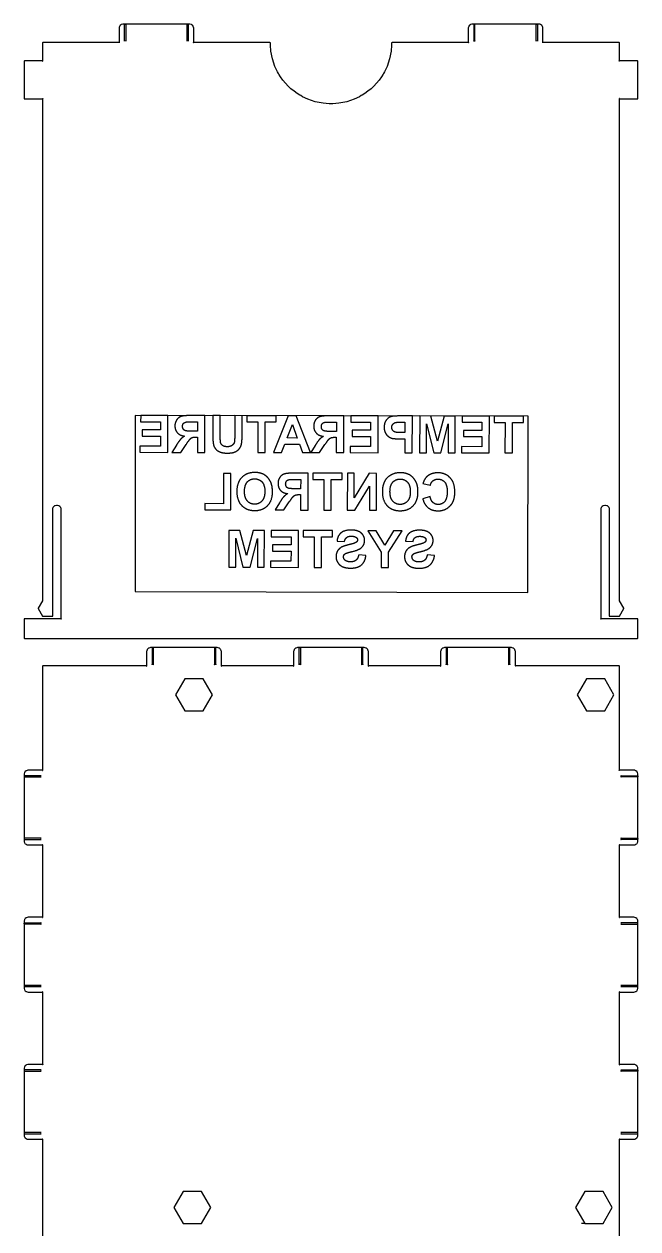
# Model space of a CAD drawing. Header units: millimetres. Extents: x 10 to 212, y 10 to 409.
# Drawn here: x 10 to 110.2, y 212.8 to 409.3 of the extents above; entities that cross this region are included whole.
import ezdxf

# ---------------------------------------------------------------- set-up
doc = ezdxf.new("R2010")
doc.units = ezdxf.units.MM
doc.layers.get('0').update_dxf_attribs({"linetype": 'CONTINUOUS'})

msp = doc.modelspace()

# ---------------------------------------------------------------- linework, layer by layer
for p, q in [((29.04, 345.45), (29.03, 344.43)), ((29.03, 344.43), (32.27, 344.43)), ((33.48, 345.44), (29.04, 345.45)), ((32.27, 344.43), (32.27, 343.1)), ((33.47, 339.44), (33.48, 345.44)), ((39.53, 345.43), (36.98, 345.44)), ((37.37, 344.42), (38.32, 344.42)), ((38.32, 344.42), (38.32, 342.9)), ((39.52, 339.43), (39.53, 345.43)), ((42.03, 345.43), (40.81, 345.43)), ((40.81, 345.43), (40.81, 342.28)), ((42.02, 342.11), (42.03, 345.43)), ((44.39, 345.43), (44.38, 342.18)), ((45.6, 345.42), (44.39, 345.43)), ((45.59, 342.22), (45.6, 345.42)), ((51.14, 345.41), (46.37, 345.42)), ((46.37, 345.42), (46.37, 344.41)), ((46.37, 344.41), (48.15, 344.4)), ((48.15, 344.4), (48.14, 339.42)), ((49.35, 339.42), (49.36, 344.4)), ((49.36, 344.4), (51.14, 344.4)), ((53.13, 345.41), (50.72, 339.42)), ((51.14, 344.4), (51.14, 345.41)), ((52.96, 341.79), (53.79, 344.01)), ((54.41, 345.41), (53.13, 345.41)), ((53.79, 344.01), (54.59, 341.78)), ((56.74, 339.41), (54.41, 345.41)), ((62.19, 345.4), (59.64, 345.4)), ((60.03, 344.39), (60.98, 344.38)), ((60.98, 344.38), (60.98, 342.86)), ((62.18, 339.4), (62.19, 345.4)), ((67.79, 345.39), (63.34, 345.4)), ((63.34, 345.4), (63.34, 344.38)), ((63.34, 344.38), (66.57, 344.37)), ((66.57, 344.37), (66.57, 343.04)), ((67.78, 339.39), (67.79, 345.39)), ((73.38, 345.38), (71.43, 345.38)), ((71.58, 344.37), (72.16, 344.37)), ((72.16, 344.37), (72.16, 342.66)), ((73.37, 339.38), (73.38, 345.38)), ((74.58, 345.38), (74.57, 339.38)), ((76.4, 345.37), (74.58, 345.38)), ((75.7, 339.38), (75.7, 344.1)), ((75.7, 344.1), (76.89, 339.37)), ((77.47, 341.28), (76.4, 345.37)), ((78.56, 345.37), (77.47, 341.28)), ((78.05, 339.37), (79.25, 344.09)), ((80.38, 345.37), (78.56, 345.37)), ((79.25, 344.09), (79.24, 339.37)), ((80.37, 339.37), (80.38, 345.37)), ((85.95, 345.36), (81.5, 345.37)), ((81.5, 345.37), (81.5, 344.35)), ((81.5, 344.35), (84.74, 344.35)), ((84.74, 344.35), (84.73, 343.02)), ((85.94, 339.36), (85.95, 345.36)), ((91.5, 345.35), (86.73, 345.36)), ((86.73, 345.36), (86.73, 344.34)), ((86.73, 344.34), (88.51, 344.34)), ((88.51, 344.34), (88.5, 339.36)), ((89.71, 339.35), (89.72, 344.34)), ((89.72, 344.34), (91.5, 344.34)), ((91.5, 344.34), (91.5, 345.35)), ((32.27, 343.1), (29.26, 343.1)), ((29.26, 343.1), (29.26, 342.09)), ((29.26, 342.09), (32.27, 342.09)), ((32.27, 342.09), (32.26, 340.46)), ((38.32, 342.9), (37.42, 342.9)), ((60.98, 342.86), (60.08, 342.86)), ((66.57, 343.04), (63.56, 343.05)), ((63.56, 343.05), (63.56, 342.04)), ((63.56, 342.04), (66.57, 342.03)), ((66.57, 342.03), (66.57, 340.4)), ((72.16, 342.66), (71.5, 342.66)), ((84.73, 343.02), (81.72, 343.02)), ((81.72, 343.02), (81.72, 342.01)), ((81.72, 342.01), (84.73, 342.01)), ((84.73, 342.01), (84.73, 340.37)), ((32.26, 340.46), (28.91, 340.46)), ((28.91, 340.46), (28.91, 339.45)), ((34.86, 340.61), (34.13, 339.44)), ((35.58, 339.44), (36.46, 340.74)), ((38.07, 341.94), (38.32, 341.94)), ((38.32, 341.94), (38.31, 339.43)), ((52.04, 339.41), (52.57, 340.78)), ((52.57, 340.78), (54.96, 340.77)), ((54.59, 341.78), (52.96, 341.79)), ((54.96, 340.77), (55.46, 339.41)), ((57.52, 340.57), (56.79, 339.41)), ((58.24, 339.4), (59.11, 340.71)), ((60.73, 341.9), (60.97, 341.9)), ((60.97, 341.9), (60.97, 339.4)), ((66.57, 340.4), (63.21, 340.41)), ((63.21, 340.41), (63.21, 339.4)), ((71.37, 341.65), (72.16, 341.64)), ((72.16, 341.64), (72.16, 339.38)), ((84.73, 340.37), (81.38, 340.38)), ((81.38, 340.38), (81.38, 339.37)), ((28.91, 339.45), (33.47, 339.44)), ((34.13, 339.44), (35.58, 339.44)), ((38.31, 339.43), (39.52, 339.43)), ((48.14, 339.42), (49.35, 339.42)), ((50.72, 339.42), (52.04, 339.41)), ((55.46, 339.41), (56.74, 339.41)), ((56.79, 339.41), (58.24, 339.4)), ((60.97, 339.4), (62.18, 339.4)), ((63.21, 339.4), (67.78, 339.39)), ((72.16, 339.38), (73.37, 339.38)), ((74.57, 339.38), (75.7, 339.38)), ((76.89, 339.37), (78.05, 339.37)), ((79.24, 339.37), (80.37, 339.37)), ((81.38, 339.37), (85.94, 339.36)), ((88.5, 339.36), (89.71, 339.35)), ((42.55, 336.01), (42.54, 331.07)), ((43.76, 336.01), (42.55, 336.01)), ((43.75, 330.06), (43.76, 336.01)), ((56.36, 336.04), (53.81, 336.05)), ((54.2, 335.03), (55.15, 335.03)), ((55.15, 335.03), (55.14, 333.51)), ((56.35, 330.04), (56.36, 336.04)), ((57.15, 336.04), (57.14, 335.03)), ((57.14, 335.03), (58.92, 335.02)), ((61.91, 336.03), (57.15, 336.04)), ((58.92, 335.02), (58.91, 330.04)), ((60.12, 330.04), (60.13, 335.02)), ((60.13, 335.02), (61.91, 335.02)), ((61.91, 335.02), (61.91, 336.03)), ((62.77, 336.03), (62.76, 330.03)), ((63.89, 336.03), (62.77, 336.03)), ((66.35, 336.03), (63.88, 332.02)), ((63.88, 332.02), (63.89, 336.03)), ((67.53, 336.02), (66.35, 336.03)), ((67.52, 330.02), (67.53, 336.02)), ((75.11, 334.36), (76.31, 334.07)), ((55.14, 333.51), (54.25, 333.51)), ((54.9, 332.55), (55.14, 332.55)), ((55.14, 332.55), (55.14, 330.04)), ((63.97, 330.03), (66.4, 333.94)), ((66.4, 333.94), (66.39, 330.03)), ((76.27, 332.22), (75.09, 331.85)), ((42.54, 331.07), (39.53, 331.08)), ((39.53, 331.08), (39.53, 330.07)), ((51.69, 331.22), (50.96, 330.05)), ((52.41, 330.05), (53.28, 331.35)), ((39.53, 330.07), (43.75, 330.06)), ((50.96, 330.05), (52.41, 330.05)), ((55.14, 330.04), (56.35, 330.04)), ((58.91, 330.04), (60.12, 330.04)), ((62.76, 330.03), (63.97, 330.03)), ((66.39, 330.03), (67.52, 330.02)), ((43.42, 326.7), (43.41, 320.7)), ((45.24, 326.7), (43.42, 326.7)), ((46.31, 322.6), (45.24, 326.7)), ((47.4, 326.69), (46.31, 322.6)), ((49.22, 326.69), (47.4, 326.69)), ((49.21, 320.69), (49.22, 326.69)), ((54.79, 326.68), (50.34, 326.69)), ((50.34, 326.69), (50.34, 325.67)), ((54.78, 320.68), (54.79, 326.68)), ((60.34, 326.67), (55.57, 326.68)), ((55.57, 326.68), (55.57, 325.66)), ((60.34, 325.66), (60.34, 326.67)), ((67.5, 326.66), (66.1, 326.66)), ((66.1, 326.66), (68.31, 323.18)), ((68.88, 324.28), (67.5, 326.66)), ((70.3, 326.66), (68.88, 324.28)), ((69.51, 323.18), (71.72, 326.65)), ((71.72, 326.65), (70.3, 326.66)), ((44.54, 320.7), (44.55, 325.42)), ((44.55, 325.42), (45.73, 320.69)), ((46.9, 320.69), (48.09, 325.41)), ((48.09, 325.41), (48.08, 320.69)), ((50.34, 325.67), (53.58, 325.67)), ((53.58, 324.34), (50.56, 324.34)), ((50.56, 324.34), (50.56, 323.33)), ((53.58, 325.67), (53.58, 324.34)), ((55.57, 325.66), (57.35, 325.66)), ((57.35, 325.66), (57.34, 320.68)), ((58.55, 320.67), (58.56, 325.66)), ((58.56, 325.66), (60.34, 325.66)), ((61.1, 324.96), (62.31, 324.9)), ((72.28, 324.94), (73.49, 324.88)), ((50.56, 323.33), (53.58, 323.33)), ((53.58, 323.33), (53.57, 321.69)), ((65.8, 322.61), (64.63, 322.73)), ((68.31, 323.18), (68.3, 320.66)), ((69.51, 320.66), (69.51, 323.18)), ((76.99, 322.6), (75.81, 322.71)), ((43.41, 320.7), (44.54, 320.7)), ((45.73, 320.69), (46.9, 320.69)), ((48.08, 320.69), (49.21, 320.69)), ((53.57, 321.69), (50.22, 321.7)), ((50.22, 321.7), (50.22, 320.69)), ((50.22, 320.69), (54.78, 320.68)), ((57.34, 320.68), (58.55, 320.67)), ((68.3, 320.66), (69.51, 320.66)), ((101.79, 297.3), (104.47, 297.3)), ((35.96, 213.65), (38.71, 213.65)), ((101.52, 213.66), (101, 213.66))]:
    msp.add_line(p, q)
for points in [[(14.7, 312.8), (14.7, 330.2), (14.7, 330.28), (14.77, 330.5), (14.79, 330.53), (14.8, 330.55), (14.89, 330.66), (15, 330.75), (15.02, 330.76), (15.05, 330.78), (15.27, 330.85), (15.35, 330.85), (15.43, 330.85), (15.65, 330.78), (15.68, 330.76), (15.7, 330.75), (15.81, 330.66), (15.9, 330.55), (15.91, 330.53), (15.93, 330.5), (16, 330.28), (16, 330.2), (16, 312.3), (16.01, 312.3), (16.04, 312.29), (16.04, 312.26), (16.01, 312.26), (16, 312.29), (16, 312.3), (10.1, 312.3), (10.08, 312.3), (10.03, 312.27), (10, 312.22), (10, 312.2), (10, 309.2), (10, 309.18), (10.03, 309.13), (10.08, 309.1), (10.1, 309.1), (13.1, 309.1), (107.1, 309.1), (110.1, 309.1), (110.12, 309.1), (110.17, 309.13), (110.2, 309.18), (110.2, 309.2), (110.2, 312.2), (110.2, 312.22), (110.17, 312.27), (110.12, 312.3), (110.1, 312.3), (104.2, 312.3), (104.2, 312.29), (104.19, 312.26), (104.16, 312.26), (104.16, 312.29), (104.19, 312.3), (104.2, 312.3), (104.2, 330.2), (104.2, 330.28), (104.27, 330.5), (104.29, 330.53), (104.3, 330.55), (104.39, 330.66), (104.5, 330.75), (104.52, 330.76), (104.55, 330.78), (104.78, 330.85), (104.85, 330.85), (104.93, 330.85), (105.15, 330.78), (105.17, 330.76), (105.2, 330.75), (105.31, 330.66), (105.4, 330.55), (105.41, 330.53), (105.43, 330.5), (105.5, 330.28), (105.5, 330.2), (105.5, 312.8), (105.5, 312.78), (105.53, 312.73), (105.58, 312.7), (105.6, 312.7), (107.1, 312.7), (107.12, 312.7), (107.18, 312.74), (107.19, 312.75), (107.88, 313.95), (107.88, 313.96), (107.88, 314.04), (107.88, 314.05), (107.2, 315.23), (107.19, 315.23), (107.2, 315.23), (107.2, 315.23), (107.2, 397.1), (110.1, 397.1), (110.12, 397.1), (110.17, 397.13), (110.2, 397.19), (110.2, 397.2), (110.2, 403.2), (110.2, 403.22), (110.17, 403.27), (110.12, 403.3), (110.1, 403.3), (107.2, 403.3), (107.2, 403.29), (107.19, 403.26), (107.16, 403.26), (107.16, 403.29), (107.19, 403.3), (107.2, 403.3), (107.2, 406.2), (107.2, 406.22), (107.17, 406.27), (107.12, 406.3), (107.1, 406.3), (94.7, 406.3), (94.7, 408.6), (94.7, 408.64), (94.68, 408.78), (94.62, 408.92), (94.61, 408.95), (94.59, 408.98), (94.49, 409.1), (94.38, 409.19), (94.35, 409.21), (94.32, 409.22), (94.18, 409.28), (94.04, 409.3), (94, 409.3), (93.7, 409.3), (93.72, 409.3), (93.77, 409.27), (93.8, 409.22), (93.8, 409.2), (93.8, 406.5), (93.8, 406.51), (93.79, 406.55), (93.79, 406.55), (93.78, 406.56), (93.75, 406.58), (93.75, 406.59), (93.75, 406.59), (93.71, 406.6), (93.7, 406.6), (93.69, 406.6), (93.65, 406.59), (93.65, 406.59), (93.65, 406.58), (93.61, 406.56), (93.61, 406.55), (93.61, 406.55), (93.6, 406.51), (93.6, 406.5), (93.6, 409.2), (93.6, 409.22), (93.63, 409.27), (93.68, 409.3), (93.7, 409.3), (83.5, 409.3), (83.2, 409.3), (83.11, 409.3), (82.88, 409.22), (82.85, 409.21), (82.82, 409.19), (82.7, 409.1), (82.61, 408.98), (82.59, 408.95), (82.58, 408.92), (82.5, 408.68), (82.5, 408.6), (82.5, 406.3), (82.51, 406.3), (82.54, 406.29), (82.54, 406.26), (82.51, 406.26), (82.5, 406.29), (82.5, 406.3), (70.1, 406.3), (70.08, 406.3), (70.03, 406.27), (70, 406.22), (70, 406.2), (70, 405.88), (69.91, 404.91), (69.66, 403.64), (69.25, 402.41), (68.83, 401.53), (68.67, 401.25), (68.59, 401.11), (68.33, 400.7), (67.95, 400.17), (67.54, 399.67), (67.1, 399.2), (66.63, 398.76), (66.13, 398.35), (65.6, 397.97), (65.19, 397.71), (65.05, 397.63), (64.77, 397.46), (63.89, 397.05), (62.66, 396.64), (61.39, 396.38), (60.42, 396.3), (60.1, 396.3), (59.78, 396.3), (58.8, 396.38), (57.54, 396.64), (56.31, 397.05), (55.43, 397.46), (55.15, 397.63), (55.01, 397.71), (54.6, 397.97), (54.07, 398.35), (53.57, 398.76), (53.1, 399.2), (52.66, 399.67), (52.25, 400.17), (51.87, 400.7), (51.61, 401.11), (51.53, 401.25), (51.36, 401.53), (50.95, 402.41), (50.54, 403.64), (50.28, 404.91), (50.2, 405.88), (50.2, 406.2), (50.2, 406.22), (50.17, 406.27), (50.12, 406.3), (50.1, 406.3), (37.7, 406.3), (37.7, 406.29), (37.69, 406.26), (37.66, 406.26), (37.66, 406.29), (37.69, 406.3), (37.7, 406.3), (37.7, 408.6), (37.7, 408.64), (37.68, 408.78), (37.62, 408.92), (37.61, 408.95), (37.59, 408.98), (37.49, 409.1), (37.38, 409.19), (37.35, 409.21), (37.32, 409.22), (37.08, 409.3), (37, 409.3), (36.7, 409.3), (36.72, 409.3), (36.77, 409.27), (36.8, 409.22), (36.8, 409.2), (36.8, 406.5), (36.8, 406.51), (36.79, 406.55), (36.79, 406.55), (36.78, 406.56), (36.75, 406.58), (36.75, 406.59), (36.75, 406.59), (36.71, 406.6), (36.7, 406.6), (36.69, 406.6), (36.65, 406.59), (36.65, 406.59), (36.65, 406.58), (36.61, 406.56), (36.61, 406.55), (36.61, 406.55), (36.6, 406.51), (36.6, 406.5), (36.6, 409.2), (36.6, 409.22), (36.63, 409.27), (36.68, 409.3), (36.7, 409.3), (26.5, 409.3), (26.52, 409.3), (26.57, 409.27), (26.6, 409.22), (26.6, 409.2), (26.6, 406.5), (26.6, 406.51), (26.59, 406.55), (26.59, 406.55), (26.58, 406.56), (26.55, 406.58), (26.55, 406.59), (26.55, 406.59), (26.51, 406.6), (26.5, 406.6), (26.49, 406.6), (26.45, 406.59), (26.45, 406.59), (26.45, 406.58), (26.41, 406.56), (26.41, 406.55), (26.41, 406.55), (26.4, 406.51), (26.4, 406.5), (26.4, 409.2), (26.4, 409.22), (26.43, 409.27), (26.48, 409.3), (26.5, 409.3), (26.2, 409.3), (26.11, 409.3), (25.88, 409.22), (25.85, 409.21), (25.82, 409.19), (25.7, 409.1), (25.61, 408.98), (25.59, 408.95), (25.58, 408.92), (25.52, 408.78), (25.5, 408.64), (25.5, 408.6), (25.5, 406.3), (25.51, 406.3), (25.54, 406.29), (25.54, 406.26), (25.51, 406.26), (25.5, 406.29), (25.5, 406.3), (13.1, 406.3), (13.08, 406.3), (13.03, 406.27), (13, 406.22), (13, 406.2), (13, 403.3), (10.1, 403.3), (10.08, 403.3), (10.03, 403.27), (10, 403.22), (10, 403.2), (10, 397.2), (10, 397.19), (10.03, 397.13), (10.08, 397.1), (10.1, 397.1), (13, 397.1), (13, 397.11), (13.01, 397.14), (13.04, 397.14), (13.04, 397.12), (13.01, 397.1), (13, 397.1), (13, 315.23), (12.32, 314.05), (12.32, 314.04), (12.32, 313.96), (12.32, 313.95), (13.01, 312.75), (13.02, 312.74), (13.08, 312.7), (13.1, 312.7), (14.6, 312.7), (14.62, 312.7), (14.67, 312.73), (14.7, 312.78)], [(83.43, 409.27), (83.4, 409.22), (83.4, 409.2), (83.4, 406.5), (83.4, 406.51), (83.41, 406.55), (83.41, 406.55), (83.41, 406.56), (83.45, 406.58), (83.45, 406.59), (83.45, 406.59), (83.49, 406.6), (83.5, 406.6), (83.51, 406.6), (83.55, 406.59), (83.55, 406.59), (83.55, 406.58), (83.58, 406.56), (83.59, 406.55), (83.59, 406.55), (83.6, 406.51), (83.6, 406.5), (83.6, 409.2), (83.6, 409.22), (83.57, 409.27), (83.52, 409.3), (83.5, 409.3), (83.48, 409.3)], [(94.7, 406.3), (94.69, 406.3), (94.66, 406.29), (94.66, 406.26), (94.68, 406.26), (94.7, 406.29)], [(13.01, 403.3), (13, 403.3), (13, 403.29), (13.01, 403.26), (13.04, 403.26), (13.04, 403.29)], [(107.19, 397.1), (107.2, 397.1), (107.2, 397.11), (107.19, 397.14), (107.16, 397.14), (107.16, 397.12)], [(28.11, 316.72), (92.22, 316.61), (92.27, 345.35), (28.15, 345.45)], [(13, 315.23), (13, 315.23), (13, 315.23)], [(31.08, 304.85), (31.09, 304.85), (31.09, 304.85), (31.1, 304.81), (31.1, 304.8), (31.1, 307.5), (31.1, 307.52), (31.07, 307.57), (31.02, 307.6), (31, 307.6), (30.98, 307.6), (30.93, 307.57), (30.9, 307.52), (30.9, 307.5), (30.9, 304.8), (30.9, 304.81), (30.91, 304.85), (30.91, 304.85), (30.91, 304.85), (30.95, 304.88), (30.95, 304.89), (30.95, 304.89), (30.99, 304.9), (31, 304.9), (31.01, 304.9), (31.05, 304.89), (31.05, 304.89), (31.05, 304.88)], [(41.19, 304.9), (41.2, 304.9), (41.21, 304.9), (41.25, 304.89), (41.25, 304.89), (41.25, 304.88), (41.28, 304.85), (41.29, 304.85), (41.29, 304.85), (41.3, 304.81), (41.3, 304.8), (41.3, 307.5), (41.3, 307.52), (41.27, 307.57), (41.22, 307.6), (41.2, 307.6), (41.18, 307.6), (41.13, 307.57), (41.1, 307.52), (41.1, 307.5), (41.1, 304.8), (41.1, 304.81), (41.11, 304.85), (41.11, 304.85), (41.12, 304.85), (41.15, 304.88), (41.15, 304.89), (41.15, 304.89)], [(65.19, 304.9), (65.2, 304.9), (65.21, 304.9), (65.25, 304.89), (65.25, 304.89), (65.25, 304.88), (65.28, 304.85), (65.29, 304.85), (65.29, 304.85), (65.3, 304.81), (65.3, 304.8), (65.3, 307.5), (65.3, 307.52), (65.27, 307.57), (65.22, 307.6), (65.2, 307.6), (65.18, 307.6), (65.13, 307.57), (65.1, 307.52), (65.1, 307.5), (65.1, 304.8), (65.1, 304.81), (65.11, 304.85), (65.11, 304.85), (65.11, 304.85), (65.15, 304.88), (65.15, 304.89), (65.15, 304.89)], [(89.18, 307.6), (89.13, 307.57), (89.1, 307.52), (89.1, 307.5), (89.1, 304.8), (89.1, 304.81), (89.11, 304.85), (89.11, 304.85), (89.11, 304.85), (89.15, 304.88), (89.15, 304.89), (89.15, 304.89), (89.19, 304.9), (89.2, 304.9), (89.21, 304.9), (89.25, 304.89), (89.25, 304.89), (89.25, 304.88), (89.28, 304.85), (89.29, 304.85), (89.29, 304.85), (89.3, 304.81), (89.3, 304.8), (89.3, 307.5), (89.3, 307.52), (89.27, 307.57), (89.22, 307.6), (89.2, 307.6)], [(42.2, 304.6), (42.19, 304.6), (42.16, 304.59), (42.16, 304.56), (42.18, 304.56), (42.2, 304.59)], [(66.16, 304.59), (66.16, 304.56), (66.18, 304.56), (66.2, 304.59), (66.2, 304.6), (66.19, 304.6)], [(78.04, 304.56), (78.04, 304.59), (78.01, 304.6), (78, 304.6), (78, 304.59), (78.01, 304.56)], [(36.23, 297.28), (39.23, 297.28), (40.73, 299.88), (39.23, 302.48), (36.23, 302.48), (34.73, 299.88)], [(39.23, 302.48), (36.23, 302.48), (34.73, 299.88), (36.23, 297.28), (39.23, 297.28), (40.73, 299.88)], [(101.79, 297.3), (104.79, 297.3), (106.29, 299.9), (104.79, 302.5), (101.79, 302.5), (100.29, 299.9)], [(13, 287.6), (13, 287.59), (13.01, 287.56), (13.04, 287.56), (13.04, 287.59), (13.01, 287.6)], [(12.71, 276.45), (12.71, 276.45), (12.72, 276.45), (12.75, 276.49), (12.75, 276.49), (12.75, 276.49), (12.79, 276.5), (12.8, 276.5), (10.1, 276.5), (10.08, 276.5), (10.03, 276.47), (10, 276.42), (10, 276.4), (10, 276.38), (10.03, 276.33), (10.08, 276.3), (10.1, 276.3), (12.8, 276.3), (12.79, 276.3), (12.75, 276.31), (12.75, 276.31), (12.75, 276.32), (12.72, 276.35), (12.71, 276.35), (12.71, 276.35), (12.7, 276.39), (12.7, 276.4), (12.7, 276.41)], [(13, 275.4), (13.01, 275.4), (13.04, 275.42), (13.04, 275.44), (13.01, 275.44), (13, 275.41)], [(107.41, 262.5), (107.4, 262.5), (110.1, 262.5), (110.12, 262.5), (110.17, 262.53), (110.2, 262.58), (110.2, 262.6), (110.2, 262.62), (110.17, 262.67), (110.12, 262.7), (110.1, 262.7), (107.4, 262.7), (107.41, 262.7), (107.45, 262.69), (107.45, 262.69), (107.45, 262.68), (107.48, 262.65), (107.49, 262.65), (107.49, 262.65), (107.5, 262.61), (107.5, 262.6), (107.5, 262.59), (107.49, 262.55), (107.49, 262.55), (107.48, 262.55), (107.45, 262.52), (107.45, 262.51), (107.45, 262.51)], [(10.1, 252.3), (12.8, 252.3), (12.79, 252.3), (12.75, 252.31), (12.75, 252.31), (12.75, 252.32), (12.72, 252.35), (12.71, 252.35), (12.71, 252.36), (12.7, 252.39), (12.7, 252.4), (12.7, 252.41), (12.71, 252.45), (12.71, 252.45), (12.72, 252.45), (12.75, 252.49), (12.75, 252.49), (12.75, 252.49), (12.79, 252.5), (12.8, 252.5), (10.1, 252.5), (10.08, 252.5), (10.03, 252.47), (10, 252.42), (10, 252.4), (10, 252.38), (10.03, 252.33), (10.08, 252.3)], [(12.7, 238.6), (12.7, 238.61), (12.71, 238.65), (12.71, 238.65), (12.72, 238.65), (12.75, 238.69), (12.75, 238.69), (12.75, 238.69), (12.79, 238.7), (12.8, 238.7), (10.1, 238.7), (10.08, 238.7), (10.03, 238.67), (10, 238.62), (10, 238.6), (10, 238.58), (10.03, 238.53), (10.08, 238.5), (10.1, 238.5), (12.8, 238.5), (12.79, 238.5), (12.75, 238.51), (12.75, 238.51), (12.75, 238.52), (12.72, 238.55), (12.71, 238.55), (12.71, 238.55), (12.7, 238.59)], [(110.2, 228.42), (110.17, 228.47), (110.12, 228.5), (110.1, 228.5), (107.4, 228.5), (107.41, 228.5), (107.45, 228.49), (107.45, 228.49), (107.45, 228.49), (107.48, 228.45), (107.49, 228.45), (107.49, 228.45), (107.5, 228.41), (107.5, 228.4), (107.5, 228.39), (107.49, 228.35), (107.49, 228.35), (107.48, 228.35), (107.45, 228.32), (107.45, 228.31), (107.45, 228.31), (107.41, 228.3), (107.4, 228.3), (110.1, 228.3), (110.12, 228.3), (110.17, 228.33), (110.2, 228.38), (110.2, 228.4)], [(107.16, 227.42), (107.19, 227.4), (107.2, 227.4), (107.2, 227.41), (107.19, 227.44), (107.16, 227.44)], [(35.96, 213.65), (38.96, 213.65), (40.46, 216.25), (38.96, 218.85), (35.96, 218.85), (34.46, 216.25)], [(101.52, 213.66), (104.52, 213.66), (106.02, 216.26), (104.52, 218.85), (101.52, 218.85), (100.02, 216.26)]]:
    msp.add_lwpolyline(points, close=True)
msp.add_lwpolyline([(107.2, 210.5), (107.2, 227.4), (109.5, 227.4), (109.55, 227.4), (109.68, 227.43), (109.82, 227.48), (109.85, 227.49), (109.88, 227.51), (110, 227.61), (110.09, 227.72), (110.11, 227.75), (110.12, 227.78), (110.18, 227.92), (110.2, 228.06), (110.2, 228.1), (110.2, 228.4), (110.2, 238.6), (110.2, 238.58), (110.17, 238.53), (110.12, 238.5), (110.1, 238.5), (107.4, 238.5), (107.41, 238.5), (107.45, 238.51), (107.45, 238.51), (107.45, 238.52), (107.48, 238.55), (107.49, 238.55), (107.49, 238.55), (107.5, 238.59), (107.5, 238.6), (107.5, 238.61), (107.49, 238.65), (107.49, 238.65), (107.48, 238.65), (107.45, 238.69), (107.45, 238.69), (107.45, 238.69), (107.41, 238.7), (107.4, 238.7), (110.1, 238.7), (110.12, 238.7), (110.17, 238.67), (110.2, 238.62), (110.2, 238.6), (110.2, 238.9), (110.2, 238.94), (110.18, 239.08), (110.12, 239.22), (110.11, 239.25), (110.09, 239.28), (110, 239.4), (109.88, 239.49), (109.85, 239.51), (109.82, 239.52), (109.68, 239.58), (109.55, 239.6), (109.5, 239.6), (107.2, 239.6), (107.19, 239.6), (107.16, 239.59), (107.16, 239.56), (107.19, 239.56), (107.2, 239.59), (107.2, 239.6), (107.2, 251.4), (107.2, 251.41), (107.19, 251.44), (107.16, 251.44), (107.16, 251.42), (107.19, 251.4), (107.2, 251.4), (109.5, 251.4), (109.55, 251.4), (109.68, 251.42), (109.82, 251.48), (109.85, 251.49), (109.88, 251.51), (110, 251.6), (110.09, 251.72), (110.11, 251.75), (110.12, 251.78), (110.2, 252.02), (110.2, 252.1), (110.2, 252.4), (110.2, 252.42), (110.17, 252.47), (110.12, 252.5), (110.1, 252.5), (107.4, 252.5), (107.41, 252.5), (107.45, 252.49), (107.45, 252.49), (107.45, 252.49), (107.48, 252.45), (107.49, 252.45), (107.49, 252.45), (107.5, 252.41), (107.5, 252.4), (107.5, 252.39), (107.49, 252.36), (107.49, 252.35), (107.48, 252.35), (107.45, 252.32), (107.45, 252.31), (107.45, 252.31), (107.41, 252.3), (107.4, 252.3), (110.1, 252.3), (110.12, 252.3), (110.17, 252.33), (110.2, 252.38), (110.2, 252.4), (110.2, 262.6), (110.2, 262.9), (110.2, 262.94), (110.18, 263.08), (110.12, 263.22), (110.11, 263.25), (110.09, 263.28), (110, 263.4), (109.88, 263.49), (109.85, 263.51), (109.82, 263.52), (109.68, 263.58), (109.55, 263.6), (109.5, 263.6), (107.2, 263.6), (107.19, 263.6), (107.16, 263.59), (107.16, 263.56), (107.19, 263.56), (107.2, 263.59), (107.2, 263.6), (107.2, 275.4), (107.19, 275.4), (107.16, 275.42), (107.16, 275.44), (107.19, 275.44), (107.2, 275.41), (107.2, 275.4), (109.5, 275.4), (109.55, 275.4), (109.68, 275.42), (109.82, 275.48), (109.85, 275.49), (109.88, 275.51), (110, 275.61), (110.09, 275.72), (110.11, 275.75), (110.12, 275.78), (110.18, 275.92), (110.2, 276.06), (110.2, 276.1), (110.2, 276.4), (110.2, 276.38), (110.17, 276.33), (110.12, 276.3), (110.1, 276.3), (107.4, 276.3), (107.41, 276.3), (107.45, 276.31), (107.45, 276.31), (107.45, 276.32), (107.48, 276.35), (107.49, 276.35), (107.49, 276.35), (107.5, 276.39), (107.5, 276.4), (107.5, 276.41), (107.49, 276.45), (107.49, 276.45), (107.48, 276.45), (107.45, 276.49), (107.45, 276.49), (107.45, 276.49), (107.41, 276.5), (107.4, 276.5), (110.1, 276.5), (110.12, 276.5), (110.17, 276.47), (110.2, 276.42), (110.2, 276.4), (110.2, 286.6), (110.2, 286.58), (110.17, 286.53), (110.12, 286.5), (110.1, 286.5), (107.4, 286.5), (107.41, 286.5), (107.45, 286.51), (107.45, 286.51), (107.45, 286.52), (107.48, 286.55), (107.49, 286.55), (107.49, 286.56), (107.5, 286.59), (107.5, 286.6), (107.5, 286.61), (107.49, 286.65), (107.49, 286.65), (107.48, 286.65), (107.45, 286.69), (107.45, 286.69), (107.45, 286.69), (107.41, 286.7), (107.4, 286.7), (110.1, 286.7), (110.12, 286.7), (110.17, 286.67), (110.2, 286.62), (110.2, 286.6), (110.2, 286.9), (110.2, 286.99), (110.12, 287.23), (110.11, 287.25), (110.09, 287.28), (110, 287.39), (109.88, 287.49), (109.85, 287.51), (109.82, 287.52), (109.68, 287.58), (109.55, 287.6), (109.5, 287.6), (107.2, 287.6), (107.2, 287.59), (107.19, 287.56), (107.16, 287.56), (107.16, 287.59), (107.19, 287.6), (107.2, 287.6), (107.2, 304.5), (107.2, 304.52), (107.17, 304.57), (107.12, 304.6), (107.1, 304.6), (90.2, 304.6), (90.2, 304.59), (90.18, 304.56), (90.16, 304.56), (90.16, 304.59), (90.19, 304.6), (90.2, 304.6), (90.2, 306.9), (90.2, 306.95), (90.17, 307.08), (90.12, 307.22), (90.11, 307.25), (90.09, 307.28), (89.99, 307.39), (89.88, 307.49), (89.85, 307.51), (89.82, 307.52), (89.68, 307.58), (89.54, 307.6), (89.5, 307.6), (89.2, 307.6), (79, 307.6), (78.98, 307.6), (78.93, 307.57), (78.9, 307.52), (78.9, 307.5), (78.9, 304.8), (78.9, 304.81), (78.91, 304.85), (78.91, 304.85), (78.91, 304.85), (78.95, 304.88), (78.95, 304.89), (78.95, 304.89), (78.99, 304.9), (79, 304.9), (79.01, 304.9), (79.05, 304.89), (79.05, 304.89), (79.05, 304.88), (79.08, 304.85), (79.09, 304.85), (79.09, 304.85), (79.1, 304.81), (79.1, 304.8), (79.1, 307.5), (79.1, 307.52), (79.07, 307.57), (79.02, 307.6), (79, 307.6), (78.7, 307.6), (78.65, 307.6), (78.52, 307.58), (78.38, 307.52), (78.35, 307.51), (78.32, 307.49), (78.21, 307.39), (78.11, 307.28), (78.09, 307.25), (78.08, 307.22), (78.02, 307.08), (78, 306.95), (78, 306.9), (78, 304.6), (66.2, 304.6), (66.2, 306.9), (66.2, 306.95), (66.17, 307.08), (66.12, 307.22), (66.11, 307.25), (66.09, 307.28), (65.99, 307.39), (65.88, 307.49), (65.85, 307.51), (65.82, 307.52), (65.68, 307.58), (65.54, 307.6), (65.5, 307.6), (65.2, 307.6), (55, 307.6), (55.02, 307.6), (55.07, 307.57), (55.1, 307.52), (55.1, 307.5), (55.1, 304.8), (55.1, 304.81), (55.09, 304.85), (55.09, 304.85), (55.08, 304.85), (55.05, 304.88), (55.05, 304.89), (55.05, 304.89), (55.01, 304.9), (55, 304.9), (54.99, 304.9), (54.95, 304.89), (54.95, 304.89), (54.95, 304.88), (54.91, 304.85), (54.91, 304.85), (54.91, 304.85), (54.9, 304.81), (54.9, 304.8), (54.9, 307.5), (54.9, 307.52), (54.93, 307.57), (54.98, 307.6), (55, 307.6), (54.7, 307.6), (54.65, 307.6), (54.52, 307.58), (54.38, 307.52), (54.35, 307.51), (54.32, 307.49), (54.21, 307.39), (54.11, 307.28), (54.09, 307.25), (54.08, 307.22), (54.02, 307.08), (54, 306.95), (54, 306.9), (54, 304.6), (54, 304.59), (54.01, 304.56), (54.04, 304.56), (54.04, 304.59), (54.01, 304.6), (54, 304.6), (42.2, 304.6), (42.2, 306.9), (42.2, 306.95), (42.17, 307.08), (42.12, 307.22), (42.11, 307.25), (42.09, 307.28), (41.99, 307.39), (41.88, 307.49), (41.85, 307.51), (41.82, 307.52), (41.68, 307.58), (41.54, 307.6), (41.5, 307.6), (41.2, 307.6), (31, 307.6), (30.7, 307.6), (30.65, 307.6), (30.52, 307.58), (30.38, 307.52), (30.35, 307.51), (30.32, 307.49), (30.21, 307.39), (30.11, 307.28), (30.09, 307.25), (30.08, 307.22), (30.02, 307.08), (30, 306.95), (30, 306.9), (30, 304.6), (30, 304.59), (30.01, 304.56), (30.04, 304.56), (30.04, 304.59), (30.01, 304.6), (30, 304.6), (13.1, 304.6), (13.08, 304.6), (13.03, 304.57), (13, 304.52), (13, 304.5), (13, 287.6), (10.7, 287.6), (10.61, 287.6), (10.38, 287.52), (10.35, 287.51), (10.32, 287.49), (10.2, 287.39), (10.11, 287.28), (10.09, 287.25), (10.08, 287.23), (10, 286.98), (10, 286.9), (10, 286.6), (10, 286.58), (10.03, 286.53), (10.08, 286.5), (10.1, 286.5), (12.8, 286.5), (12.79, 286.5), (12.75, 286.51), (12.75, 286.51), (12.75, 286.52), (12.72, 286.55), (12.71, 286.55), (12.71, 286.56), (12.7, 286.59), (12.7, 286.6), (12.7, 286.61), (12.71, 286.65), (12.71, 286.65), (12.72, 286.65), (12.75, 286.69), (12.75, 286.69), (12.75, 286.69), (12.79, 286.7), (12.8, 286.7), (10.1, 286.7), (10.08, 286.7), (10.03, 286.67), (10, 286.62), (10, 286.6), (10, 276.4), (10, 276.1), (10, 276.06), (10.02, 275.92), (10.08, 275.78), (10.09, 275.75), (10.11, 275.72), (10.2, 275.61), (10.32, 275.51), (10.35, 275.49), (10.38, 275.48), (10.52, 275.42), (10.65, 275.4), (10.7, 275.4), (13, 275.4), (13, 263.6), (13, 263.59), (13.01, 263.56), (13.04, 263.56), (13.04, 263.59), (13.01, 263.6), (13, 263.6), (10.7, 263.6), (10.65, 263.6), (10.52, 263.58), (10.38, 263.52), (10.35, 263.51), (10.32, 263.49), (10.2, 263.4), (10.11, 263.28), (10.09, 263.25), (10.08, 263.22), (10, 262.98), (10, 262.9), (10, 262.6), (10, 262.62), (10.03, 262.67), (10.08, 262.7), (10.1, 262.7), (12.8, 262.7), (12.79, 262.7), (12.75, 262.69), (12.75, 262.69), (12.75, 262.68), (12.72, 262.65), (12.71, 262.65), (12.71, 262.65), (12.7, 262.61), (12.7, 262.6), (12.7, 262.59), (12.71, 262.55), (12.71, 262.55), (12.72, 262.55), (12.75, 262.52), (12.75, 262.51), (12.75, 262.51), (12.79, 262.5), (12.8, 262.5), (10.1, 262.5), (10.08, 262.5), (10.03, 262.53), (10, 262.58), (10, 262.6), (10, 252.4), (10, 252.1), (10, 252.01), (10.08, 251.78), (10.09, 251.75), (10.11, 251.72), (10.2, 251.6), (10.32, 251.51), (10.35, 251.49), (10.38, 251.48), (10.52, 251.42), (10.65, 251.4), (10.7, 251.4), (13, 251.4), (13.01, 251.4), (13.04, 251.42), (13.04, 251.44), (13.01, 251.44), (13, 251.41), (13, 251.4), (13, 239.6), (13.01, 239.6), (13.04, 239.59), (13.04, 239.56), (13.01, 239.56), (13, 239.59), (13, 239.6), (10.7, 239.6), (10.61, 239.6), (10.38, 239.52), (10.35, 239.51), (10.32, 239.49), (10.2, 239.4), (10.11, 239.28), (10.09, 239.25), (10.08, 239.22), (10, 238.98), (10, 238.9), (10, 238.6), (10, 228.4), (10, 228.38), (10.03, 228.33), (10.08, 228.3), (10.1, 228.3), (12.8, 228.3), (12.79, 228.3), (12.75, 228.31), (12.75, 228.31), (12.75, 228.32), (12.72, 228.35), (12.71, 228.35), (12.71, 228.35), (12.7, 228.39), (12.7, 228.4), (12.7, 228.41), (12.71, 228.45), (12.71, 228.45), (12.72, 228.45), (12.75, 228.49), (12.75, 228.49), (12.75, 228.49), (12.79, 228.5), (12.8, 228.5), (10.1, 228.5), (10.08, 228.5), (10.03, 228.47), (10, 228.42), (10, 228.4), (10, 228.1), (10, 228.06), (10.02, 227.92), (10.08, 227.78), (10.09, 227.75), (10.11, 227.72), (10.2, 227.61), (10.32, 227.51), (10.35, 227.49), (10.38, 227.48), (10.52, 227.43), (10.65, 227.4), (10.7, 227.4), (13, 227.4), (13, 227.41), (13.01, 227.44), (13.04, 227.44), (13.04, 227.42), (13.01, 227.4), (13, 227.4), (13, 210.5)])
for points in [[(34.89, 344.7), (34.62, 344.29), (34.62, 343.76)], [(35.59, 345.28), (35.15, 345.12), (34.89, 344.7)], [(36.98, 345.44), (36.02, 345.44), (35.59, 345.28)], [(35.87, 343.68), (35.87, 343.98), (36.03, 344.17)], [(36.03, 344.17), (36.2, 344.35), (36.49, 344.4)], [(36.49, 344.4), (36.64, 344.42), (37.37, 344.42)], [(57.54, 344.67), (57.28, 344.25), (57.28, 343.72)], [(58.24, 345.24), (57.81, 345.08), (57.54, 344.67)], [(59.64, 345.4), (58.68, 345.4), (58.24, 345.24)], [(58.53, 343.64), (58.53, 343.95), (58.69, 344.13)], [(58.69, 344.13), (58.85, 344.32), (59.15, 344.37)], [(59.15, 344.37), (59.3, 344.39), (60.03, 344.39)], [(69.13, 344.71), (68.78, 344.26), (68.78, 343.54)], [(69.99, 345.29), (69.48, 345.16), (69.13, 344.71)], [(71.43, 345.38), (70.33, 345.38), (69.99, 345.29)], [(70.03, 343.52), (70.03, 343.85), (70.22, 344.06)], [(70.22, 344.06), (70.41, 344.27), (70.71, 344.33)], [(70.71, 344.33), (70.92, 344.37), (71.58, 344.37)], [(34.62, 343.76), (34.62, 343.08), (35.02, 342.64)], [(35.02, 342.64), (35.42, 342.2), (36.2, 342.09)], [(36.2, 342.09), (35.81, 341.86), (35.56, 341.58)], [(35.99, 343.23), (35.87, 343.41), (35.87, 343.68)], [(36.33, 342.97), (36.12, 343.05), (35.99, 343.23)], [(37.42, 342.9), (36.55, 342.9), (36.33, 342.97)], [(40.81, 342.28), (40.81, 341.2), (40.91, 340.75)], [(42.07, 341.09), (42.02, 341.4), (42.02, 342.11)], [(44.38, 342.18), (44.38, 341.4), (44.34, 341.17)], [(45.47, 340.7), (45.59, 341.22), (45.59, 342.22)], [(57.28, 343.72), (57.28, 343.05), (57.68, 342.61)], [(57.68, 342.61), (58.07, 342.17), (58.86, 342.05)], [(58.86, 342.05), (58.47, 341.82), (58.21, 341.55)], [(58.65, 343.19), (58.53, 343.37), (58.53, 343.64)], [(58.99, 342.94), (58.77, 343.01), (58.65, 343.19)], [(60.08, 342.86), (59.21, 342.86), (58.99, 342.94)], [(68.78, 343.54), (68.78, 342.99), (68.98, 342.61)], [(68.98, 342.61), (69.18, 342.23), (69.49, 342.02)], [(69.49, 342.02), (69.79, 341.8), (70.11, 341.73)], [(70.16, 343.06), (70.03, 343.26), (70.03, 343.52)], [(70.54, 342.76), (70.3, 342.85), (70.16, 343.06)], [(71.5, 342.66), (70.78, 342.67), (70.54, 342.76)], [(35.56, 341.58), (35.3, 341.31), (34.86, 340.61)], [(36.46, 340.74), (36.92, 341.44), (37.1, 341.62)], [(37.1, 341.62), (37.27, 341.81), (37.46, 341.87)], [(37.46, 341.87), (37.65, 341.94), (38.07, 341.94)], [(40.91, 340.75), (41, 340.31), (41.27, 340)], [(41.27, 340), (41.53, 339.69), (41.97, 339.51)], [(42.39, 340.57), (42.12, 340.78), (42.07, 341.09)], [(43.16, 340.36), (42.65, 340.36), (42.39, 340.57)], [(43.96, 340.58), (43.67, 340.36), (43.16, 340.36)], [(44.34, 341.17), (44.26, 340.8), (43.96, 340.58)], [(44.43, 339.52), (44.87, 339.72), (45.13, 340.04)], [(45.13, 340.04), (45.39, 340.35), (45.47, 340.7)], [(58.21, 341.55), (57.96, 341.27), (57.52, 340.57)], [(59.11, 340.71), (59.58, 341.41), (59.75, 341.59)], [(59.75, 341.59), (59.93, 341.77), (60.12, 341.84)], [(60.12, 341.84), (60.31, 341.9), (60.73, 341.9)], [(70.11, 341.73), (70.55, 341.65), (71.37, 341.65)], [(41.97, 339.51), (42.41, 339.33), (43.13, 339.32)], [(43.13, 339.32), (43.98, 339.32), (44.43, 339.52)], [(47.66, 336.16), (46.33, 336.16), (45.53, 335.34)], [(48.95, 335.92), (48.39, 336.16), (47.66, 336.16)], [(71.4, 336.12), (70.08, 336.12), (69.28, 335.3)], [(72.69, 335.88), (72.13, 336.12), (71.4, 336.12)], [(77.52, 336.11), (76.42, 336.11), (75.73, 335.46)], [(79.55, 335.28), (78.78, 336.11), (77.52, 336.11)], [(45.53, 335.34), (44.73, 334.52), (44.73, 333.05)], [(45.98, 333.08), (45.99, 334.11), (46.44, 334.62)], [(46.44, 334.62), (46.89, 335.12), (47.64, 335.12)], [(47.64, 335.12), (48.39, 335.12), (48.85, 334.61)], [(48.85, 334.61), (49.31, 334.09), (49.3, 333.06)], [(49.72, 335.38), (49.37, 335.74), (48.95, 335.92)], [(50.28, 334.55), (50.08, 335.01), (49.72, 335.38)], [(50.55, 333.01), (50.55, 333.93), (50.28, 334.55)], [(51.71, 335.31), (51.45, 334.9), (51.45, 334.37)], [(51.45, 334.37), (51.45, 333.69), (51.85, 333.25)], [(52.41, 335.89), (51.98, 335.73), (51.71, 335.31)], [(53.81, 336.05), (52.85, 336.05), (52.41, 335.89)], [(52.7, 334.29), (52.7, 334.59), (52.86, 334.78)], [(52.82, 333.84), (52.7, 334.02), (52.7, 334.29)], [(52.86, 334.78), (53.02, 334.96), (53.32, 335.01)], [(53.32, 335.01), (53.47, 335.03), (54.2, 335.03)], [(69.28, 335.3), (68.48, 334.48), (68.48, 333.01)], [(69.73, 333.04), (69.73, 334.07), (70.19, 334.58)], [(70.19, 334.58), (70.64, 335.09), (71.39, 335.08)], [(71.39, 335.08), (72.14, 335.08), (72.59, 334.57)], [(72.59, 334.57), (73.05, 334.06), (73.05, 333.02)], [(73.47, 335.34), (73.12, 335.7), (72.69, 335.88)], [(74.03, 334.52), (73.82, 334.97), (73.47, 335.34)], [(74.3, 332.98), (74.3, 333.89), (74.03, 334.52)], [(75.73, 335.46), (75.32, 335.08), (75.11, 334.36)], [(76.31, 334.07), (76.42, 334.54), (76.75, 334.81)], [(76.75, 334.81), (77.09, 335.08), (77.58, 335.08)], [(77.58, 335.08), (78.24, 335.07), (78.66, 334.59)], [(78.66, 334.59), (79.07, 334.12), (79.07, 333.04)], [(80.32, 332.95), (80.32, 334.45), (79.55, 335.28)], [(44.73, 333.05), (44.73, 331.6), (45.52, 330.78)], [(46.45, 331.51), (45.98, 332.04), (45.98, 333.08)], [(49.3, 333.06), (49.3, 332.04), (48.83, 331.51)], [(49.76, 330.77), (50.55, 331.58), (50.55, 333.01)], [(52.38, 332.19), (52.13, 331.92), (51.69, 331.22)], [(51.85, 333.25), (52.24, 332.81), (53.03, 332.7)], [(53.03, 332.7), (52.64, 332.47), (52.38, 332.19)], [(53.16, 333.58), (52.94, 333.66), (52.82, 333.84)], [(54.25, 333.51), (53.38, 333.51), (53.16, 333.58)], [(53.28, 331.35), (53.75, 332.05), (53.92, 332.23)], [(53.92, 332.23), (54.1, 332.42), (54.29, 332.48)], [(54.29, 332.48), (54.48, 332.55), (54.9, 332.55)], [(68.48, 333.01), (68.48, 331.56), (69.26, 330.74)], [(70.19, 331.47), (69.73, 332), (69.73, 333.04)], [(73.05, 333.02), (73.05, 332), (72.58, 331.48)], [(73.5, 330.73), (74.3, 331.54), (74.3, 332.98)], [(76.76, 331.25), (76.42, 331.56), (76.27, 332.22)], [(79.07, 333.04), (79.07, 331.91), (78.66, 331.42)], [(79.55, 330.72), (80.32, 331.53), (80.32, 332.95)], [(45.52, 330.78), (46.31, 329.96), (47.63, 329.95)], [(47.63, 330.99), (46.91, 330.99), (46.45, 331.51)], [(48.83, 331.51), (48.36, 330.99), (47.63, 330.99)], [(47.63, 329.95), (48.97, 329.95), (49.76, 330.77)], [(69.26, 330.74), (70.05, 329.92), (71.38, 329.92)], [(71.38, 330.95), (70.66, 330.95), (70.19, 331.47)], [(72.58, 331.48), (72.11, 330.95), (71.38, 330.95)], [(71.38, 329.92), (72.71, 329.91), (73.5, 330.73)], [(75.09, 331.85), (75.36, 330.86), (75.99, 330.39)], [(75.99, 330.39), (76.61, 329.91), (77.58, 329.91)], [(77.59, 330.94), (77.11, 330.94), (76.76, 331.25)], [(77.58, 329.91), (78.77, 329.9), (79.55, 330.72)], [(78.66, 331.42), (78.25, 330.94), (77.59, 330.94)], [(61.7, 326.28), (61.13, 325.78), (61.1, 324.96)], [(63.4, 326.77), (62.27, 326.77), (61.7, 326.28)], [(64.58, 326.56), (64.1, 326.77), (63.4, 326.77)], [(65.33, 325.95), (65.07, 326.35), (64.58, 326.56)], [(72.88, 326.26), (72.31, 325.76), (72.28, 324.94)], [(74.59, 326.75), (73.46, 326.75), (72.88, 326.26)], [(75.77, 326.54), (75.28, 326.75), (74.59, 326.75)], [(76.51, 325.93), (76.25, 326.33), (75.77, 326.54)], [(63.14, 324.41), (62.25, 324.2), (61.83, 323.98)], [(62.31, 324.9), (62.39, 325.36), (62.65, 325.56)], [(62.65, 325.56), (62.9, 325.77), (63.41, 325.77)], [(64.25, 324.81), (64.02, 324.62), (63.14, 324.41)], [(63.41, 325.77), (63.94, 325.77), (64.24, 325.55)], [(64.24, 325.55), (64.43, 325.41), (64.43, 325.18)], [(64.43, 325.18), (64.43, 324.96), (64.25, 324.81)], [(65.04, 323.88), (65.59, 324.38), (65.59, 325.09)], [(65.59, 325.09), (65.59, 325.55), (65.33, 325.95)], [(74.32, 324.39), (73.44, 324.19), (73.01, 323.96)], [(73.49, 324.88), (73.57, 325.34), (73.83, 325.55)], [(73.83, 325.55), (74.08, 325.75), (74.6, 325.75)], [(75.43, 324.79), (75.2, 324.6), (74.32, 324.39)], [(74.6, 325.75), (75.12, 325.75), (75.42, 325.53)], [(75.42, 325.53), (75.61, 325.39), (75.61, 325.16)], [(75.61, 325.16), (75.61, 324.94), (75.43, 324.79)], [(76.22, 323.87), (76.77, 324.36), (76.77, 325.07)], [(76.77, 325.07), (76.77, 325.53), (76.51, 325.93)], [(61.17, 323.37), (60.93, 322.99), (60.92, 322.42)], [(60.92, 322.42), (60.92, 321.9), (61.21, 321.45)], [(61.83, 323.98), (61.41, 323.76), (61.17, 323.37)], [(62.14, 322.41), (62.14, 322.62), (62.26, 322.77)], [(62.43, 321.83), (62.14, 322.08), (62.14, 322.41)], [(62.26, 322.77), (62.39, 322.92), (62.7, 323.03)], [(62.7, 323.03), (62.91, 323.11), (63.67, 323.29)], [(63.67, 323.29), (64.64, 323.53), (65.04, 323.88)], [(64.63, 322.73), (64.52, 322.14), (64.19, 321.86)], [(65.07, 321.08), (65.68, 321.61), (65.8, 322.61)], [(72.35, 323.36), (72.11, 322.97), (72.11, 322.4)], [(72.11, 322.4), (72.11, 321.88), (72.39, 321.43)], [(73.01, 323.96), (72.59, 323.74), (72.35, 323.36)], [(73.32, 322.39), (73.32, 322.61), (73.44, 322.76)], [(73.61, 321.81), (73.32, 322.06), (73.32, 322.39)], [(73.44, 322.76), (73.57, 322.91), (73.88, 323.02)], [(73.88, 323.02), (74.09, 323.09), (74.85, 323.28)], [(74.85, 323.28), (75.82, 323.52), (76.22, 323.87)], [(75.81, 322.71), (75.7, 322.12), (75.37, 321.84)], [(76.25, 321.07), (76.86, 321.59), (76.99, 322.6)], [(61.21, 321.45), (61.5, 321), (62.02, 320.78)], [(62.02, 320.78), (62.54, 320.56), (63.32, 320.56)], [(63.31, 321.58), (62.73, 321.58), (62.43, 321.83)], [(64.19, 321.86), (63.87, 321.58), (63.31, 321.58)], [(63.32, 320.56), (64.46, 320.56), (65.07, 321.08)], [(72.39, 321.43), (72.68, 320.98), (73.2, 320.76)], [(73.2, 320.76), (73.72, 320.54), (74.51, 320.54)], [(74.5, 321.57), (73.91, 321.57), (73.61, 321.81)], [(75.37, 321.84), (75.05, 321.56), (74.5, 321.57)], [(74.51, 320.54), (75.64, 320.54), (76.25, 321.07)]]:
    msp.add_open_spline(points, degree=2)

doc.saveas('drawing.dxf')
